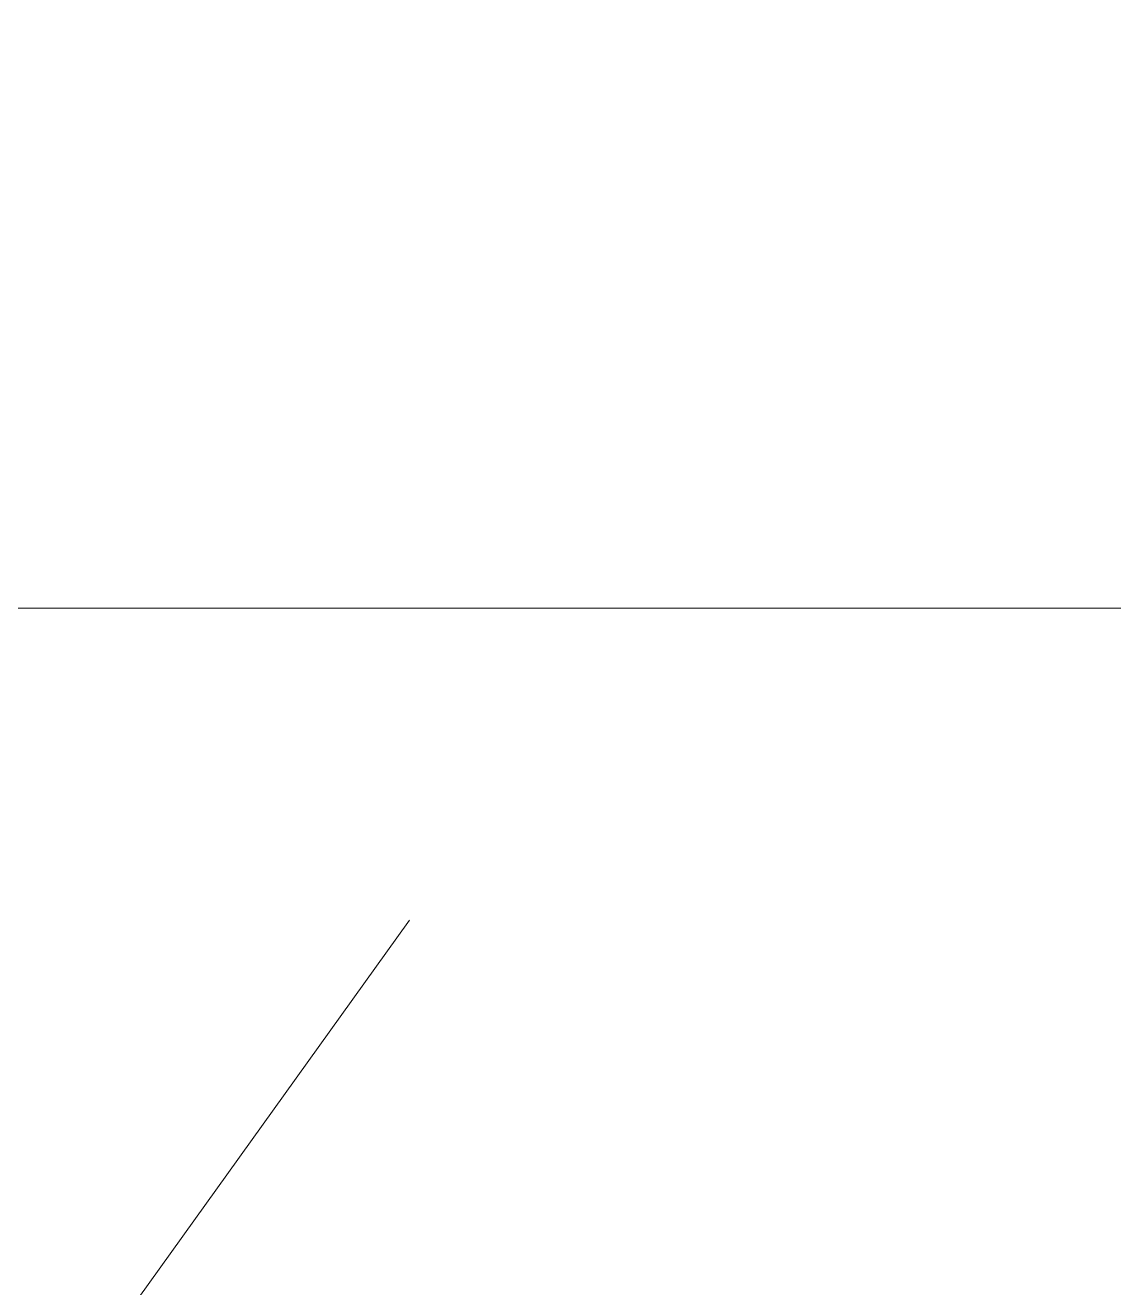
# Model space of a CAD drawing. Header units: metres. Extents: x 0 to 105485, y 0 to 425721.
# Drawn here: x 104937.375 to 104938.909, y 425452.272 to 425454.051 of the extents above; entities that cross this region are included whole.
import ezdxf

# ---------------------------------------------------------------- set-up
doc = ezdxf.new("R2010")
doc.units = ezdxf.units.M
doc.header["$MEASUREMENT"] = 0
doc.linetypes.add('KG-PERCEEL-SO', pattern=[19, 5.5, -4, 5.5, -4])
doc.layers.add('B-XX-KG-GRENS_PERCEEL-G', color=150, linetype='KG-PERCEEL-SO', lineweight=18)
doc.layers.add('B-XX-MO-ONDERZOEK_SONDERING-G', color=90, linetype='Continuous', lineweight=18)

msp = doc.modelspace()

# ---------------------------------------------------------------- linework, layer by layer
at = {"layer": 'B-XX-KG-GRENS_PERCEEL-G', "ltscale": 0.5, "flags": 128}
msp.add_lwpolyline([(104936.313, 425450.556), (104948.68, 425467.79), (104947.522, 425469.685), (104950.627, 425471.729)], dxfattribs=at)
at = {"layer": 'B-XX-MO-ONDERZOEK_SONDERING-G', "color": 0, "true_color": 0xd62828}
for points in [[(104938.9303, 425453.23, -28.127), (104938.8469, 425453.23, -28.147), (104938.7807, 425453.23, -28.167), (104938.6412, 425453.23, -28.186), (104938.4779, 425453.23, -28.206), (104938.3021, 425453.23, -28.226), (104938.1946, 425453.23, -28.245), (104938.2157, 425453.23, -28.265), (104938.266, 425453.23, -28.285), (104938.3088, 425453.23, -28.304), (104938.408, 425453.23, -28.324), (104938.455, 425453.23, -28.344), (104938.4228, 425453.23, -28.363), (104938.3731, 425453.23, -28.383), (104938.3277, 425453.23, -28.403), (104938.243, 425453.23, -28.423), (104938.1731, 425453.23, -28.442), (104938.0836, 425453.23, -28.462), (104937.9691, 425453.23, -28.482), (104937.865, 425453.23, -28.501), (104937.6276, 425453.23, -28.521), (104937.3858, 425453.23, -28.541), (104937.0523, 425453.23, -28.56)], [(104937.2102, 425453.23, -22.128), (104937.6833, 425453.23, -22.148), (104938.2, 425453.23, -22.168), (104938.3212, 425453.23, -22.187), (104938.3406, 425453.23, -22.207), (104938.2371, 425453.23, -22.227), (104938.1416, 425453.23, -22.247), (104937.9806, 425453.23, -22.267), (104937.8692, 425453.23, -22.286), (104937.7841, 425453.23, -22.306), (104937.771, 425453.23, -22.326), (104937.7855, 425453.23, -22.346), (104937.7277, 425453.23, -22.365), (104937.4702, 425453.23, -22.385), (104937.0998, 425453.23, -22.405)], [(104937.1829, 425453.23, -42.269), (104937.5097, 425453.23, -42.289), (104937.7725, 425453.23, -42.308), (104937.8557, 425453.23, -42.328), (104937.8869, 425453.23, -42.348), (104937.9037, 425453.23, -42.367), (104937.9177, 425453.23, -42.387), (104937.9118, 425453.23, -42.406), (104937.8974, 425453.23, -42.426), (104937.8788, 425453.23, -42.445), (104937.8637, 425453.23, -42.465), (104937.8563, 425453.23, -42.484), (104937.8572, 425453.23, -42.504), (104937.8556, 425453.23, -42.523), (104937.8471, 425453.23, -42.543), (104937.8683, 425453.23, -42.562), (104937.8881, 425453.23, -42.582), (104937.908, 425453.23, -42.601), (104937.9294, 425453.23, -42.621), (104937.9447, 425453.23, -42.64), (104937.9489, 425453.23, -42.66), (104937.9496, 425453.23, -42.679), (104937.961, 425453.23, -42.699), (104937.9876, 425453.23, -42.718), (104938.0189, 425453.23, -42.738), (104938.0606, 425453.23, -42.757), (104938.0968, 425453.23, -42.777), (104938.1308, 425453.23, -42.796), (104938.1477, 425453.23, -42.816), (104938.147, 425453.23, -42.835), (104938.147, 425453.23, -42.855), (104938.1604, 425453.23, -42.874), (104938.1872, 425453.23, -42.894), (104938.2065, 425453.23, -42.913), (104938.23, 425453.23, -42.933), (104938.2592, 425453.23, -42.952), (104938.3188, 425453.23, -42.972), (104938.4139, 425453.23, -42.991), (104938.4885, 425453.23, -43.011)], [(104937.2145, 425453.23, -29.132), (104937.4341, 425453.23, -29.151), (104937.6447, 425453.23, -29.171), (104937.7744, 425453.23, -29.191), (104937.8398, 425453.23, -29.211), (104937.8624, 425453.23, -29.23), (104937.8852, 425453.23, -29.25), (104937.8943, 425453.23, -29.27), (104937.864, 425453.23, -29.289), (104937.7006, 425453.23, -29.309), (104937.5003, 425453.23, -29.329), (104937.2129, 425453.23, -29.349)], [(104937.2368, 425453.23, -27.516), (104937.4172, 425453.23, -27.536), (104937.6665, 425453.23, -27.556), (104937.7981, 425453.23, -27.576), (104937.9376, 425453.23, -27.595), (104938.1151, 425453.23, -27.615), (104938.2816, 425453.23, -27.635), (104938.485, 425453.23, -27.654), (104938.6543, 425453.23, -27.674), (104938.7965, 425453.23, -27.694), (104938.8782, 425453.23, -27.713), (104938.963, 425453.23, -27.733)], [(104937.2558, 425453.23, -27.201), (104937.4926, 425453.23, -27.221), (104937.7426, 425453.23, -27.24), (104937.8764, 425453.23, -27.26), (104937.9281, 425453.23, -27.28), (104937.8615, 425453.23, -27.3), (104937.7468, 425453.23, -27.319), (104937.6212, 425453.23, -27.339), (104937.5372, 425453.23, -27.359), (104937.4438, 425453.23, -27.378), (104937.3552, 425453.23, -27.398)], [(104937.2562, 425453.23, -23.669), (104937.6746, 425453.23, -23.689), (104937.8045, 425453.23, -23.708), (104937.8184, 425453.23, -23.728), (104937.7714, 425453.23, -23.748), (104937.7504, 425453.23, -23.768), (104937.741, 425453.23, -23.787), (104937.7297, 425453.23, -23.807), (104937.709, 425453.23, -23.827), (104937.7274, 425453.23, -23.847), (104937.7982, 425453.23, -23.866), (104937.8904, 425453.23, -23.886), (104938.0099, 425453.23, -23.906), (104938.0613, 425453.23, -23.926), (104938.0392, 425453.23, -23.945), (104937.9407, 425453.23, -23.965), (104937.8257, 425453.23, -23.985), (104937.6464, 425453.23, -24.005), (104937.507, 425453.23, -24.024), (104937.3318, 425453.23, -24.044)], [(104937.3576, 425453.23, -39.889), (104937.4168, 425453.23, -39.909), (104937.4831, 425453.23, -39.928), (104937.5798, 425453.23, -39.948), (104937.6578, 425453.23, -39.967), (104937.7482, 425453.23, -39.987), (104937.7941, 425453.23, -40.006), (104937.8385, 425453.23, -40.026), (104937.8415, 425453.23, -40.045), (104937.7993, 425453.23, -40.065), (104937.7347, 425453.23, -40.084), (104937.6754, 425453.23, -40.104), (104937.6337, 425453.23, -40.124), (104937.6113, 425453.23, -40.143), (104937.6138, 425453.23, -40.163), (104937.6519, 425453.23, -40.182), (104937.723, 425453.23, -40.202), (104937.8366, 425453.23, -40.221), (104937.9824, 425453.23, -40.241), (104938.1074, 425453.23, -40.26), (104938.1586, 425453.23, -40.28), (104938.121, 425453.23, -40.299), (104938.0043, 425453.23, -40.319), (104937.8689, 425453.23, -40.338), (104937.7435, 425453.23, -40.358), (104937.6648, 425453.23, -40.377), (104937.6447, 425453.23, -40.397), (104937.6937, 425453.23, -40.416), (104937.7667, 425453.23, -40.436), (104937.8498, 425453.23, -40.455), (104937.9053, 425453.23, -40.475), (104937.9051, 425453.23, -40.494), (104937.8583, 425453.23, -40.514), (104937.8061, 425453.23, -40.533), (104937.78, 425453.23, -40.553), (104937.7814, 425453.23, -40.572), (104937.8021, 425453.23, -40.592), (104937.8265, 425453.23, -40.612), (104937.8545, 425453.23, -40.631), (104937.877, 425453.23, -40.651), (104937.8973, 425453.23, -40.67), (104937.9112, 425453.23, -40.69), (104937.9178, 425453.23, -40.709), (104937.9253, 425453.23, -40.729), (104937.9414, 425453.23, -40.748), (104937.9661, 425453.23, -40.768), (104937.9881, 425453.23, -40.787), (104937.9875, 425453.23, -40.807), (104937.9631, 425453.23, -40.826), (104937.945, 425453.23, -40.846), (104937.9457, 425453.23, -40.865), (104937.9463, 425453.23, -40.885), (104937.9551, 425453.23, -40.904), (104937.9564, 425453.23, -40.924), (104937.9359, 425453.23, -40.943), (104937.915, 425453.23, -40.963), (104937.8766, 425453.23, -40.982), (104937.8244, 425453.23, -41.002), (104937.7729, 425453.23, -41.021), (104937.7203, 425453.23, -41.041), (104937.6833, 425453.23, -41.06), (104937.6447, 425453.23, -41.08), (104937.6133, 425453.23, -41.099), (104937.5901, 425453.23, -41.119), (104937.5745, 425453.23, -41.138), (104937.5803, 425453.23, -41.158), (104937.5987, 425453.23, -41.177), (104937.6709, 425453.23, -41.197), (104937.7432, 425453.23, -41.216), (104937.8265, 425453.23, -41.236), (104937.8801, 425453.23, -41.255), (104937.9057, 425453.23, -41.275), (104937.9196, 425453.23, -41.294), (104937.9456, 425453.23, -41.314), (104937.99, 425453.23, -41.333), (104938.0423, 425453.23, -41.353), (104938.086, 425453.23, -41.372), (104938.0901, 425453.23, -41.392), (104938.0628, 425453.23, -41.411), (104938.0027, 425453.23, -41.431), (104937.9141, 425453.23, -41.45), (104937.8492, 425453.23, -41.47), (104937.7729, 425453.23, -41.489), (104937.6963, 425453.23, -41.509), (104937.6153, 425453.23, -41.528), (104937.4509, 425453.23, -41.548), (104937.2628, 425453.23, -41.567)], [(104937.2756, 425453.23, -36.875), (104937.4448, 425453.23, -36.895), (104937.6291, 425453.23, -36.915), (104937.8008, 425453.23, -36.934), (104937.9501, 425453.23, -36.954), (104938.0497, 425453.23, -36.973), (104937.9715, 425453.23, -36.993), (104937.8892, 425453.23, -37.013), (104937.8366, 425453.23, -37.032), (104937.7759, 425453.23, -37.052), (104937.807, 425453.23, -37.071), (104937.8435, 425453.23, -37.091), (104937.9316, 425453.23, -37.111), (104938.0469, 425453.23, -37.13), (104938.2523, 425453.23, -37.15), (104938.4194, 425453.23, -37.169), (104938.5389, 425453.23, -37.189), (104938.5763, 425453.23, -37.209), (104938.5855, 425453.23, -37.228), (104938.5355, 425453.23, -37.248), (104938.4185, 425453.23, -37.267), (104938.3457, 425453.23, -37.287), (104938.2763, 425453.23, -37.306), (104938.2083, 425453.23, -37.326), (104938.1484, 425453.23, -37.346), (104938.0753, 425453.23, -37.365), (104938.0212, 425453.23, -37.385), (104937.9707, 425453.23, -37.404), (104937.934, 425453.23, -37.424), (104937.9352, 425453.23, -37.444), (104937.9502, 425453.23, -37.463), (104937.9761, 425453.23, -37.483), (104938.0029, 425453.23, -37.502), (104938.0056, 425453.23, -37.522), (104937.961, 425453.23, -37.541), (104937.8475, 425453.23, -37.561), (104937.7294, 425453.23, -37.581), (104937.6289, 425453.23, -37.6), (104937.5491, 425453.23, -37.62), (104937.4997, 425453.23, -37.639), (104937.5102, 425453.23, -37.659), (104937.5617, 425453.23, -37.678), (104937.6171, 425453.23, -37.698), (104937.6798, 425453.23, -37.718), (104937.7259, 425453.23, -37.737), (104937.7341, 425453.23, -37.757), (104937.716, 425453.23, -37.776), (104937.7209, 425453.23, -37.796), (104937.7343, 425453.23, -37.816), (104937.7646, 425453.23, -37.835), (104937.807, 425453.23, -37.855), (104937.8618, 425453.23, -37.874), (104937.9146, 425453.23, -37.894), (104937.9701, 425453.23, -37.913), (104937.9898, 425453.23, -37.933), (104937.9852, 425453.23, -37.953), (104937.9443, 425453.23, -37.972), (104937.8799, 425453.23, -37.992), (104937.7726, 425453.23, -38.011), (104937.6771, 425453.23, -38.031), (104937.5831, 425453.23, -38.05), (104937.5247, 425453.23, -38.07), (104937.4702, 425453.23, -38.09), (104937.4413, 425453.23, -38.109), (104937.4245, 425453.23, -38.129), (104937.4306, 425453.23, -38.148), (104937.4651, 425453.23, -38.168), (104937.5416, 425453.23, -38.188), (104937.605, 425453.23, -38.207), (104937.6435, 425453.23, -38.227), (104937.6305, 425453.23, -38.246), (104937.5641, 425453.23, -38.266), (104937.4722, 425453.23, -38.285), (104937.426, 425453.23, -38.305), (104937.4013, 425453.23, -38.325), (104937.4103, 425453.23, -38.344), (104937.4472, 425453.23, -38.364), (104937.5019, 425453.23, -38.383), (104937.5536, 425453.23, -38.403), (104937.6014, 425453.23, -38.422), (104937.613, 425453.23, -38.442), (104937.605, 425453.23, -38.462), (104937.5658, 425453.23, -38.481), (104937.5358, 425453.23, -38.501), (104937.5241, 425453.23, -38.52), (104937.5127, 425453.23, -38.54), (104937.4944, 425453.23, -38.559), (104937.466, 425453.23, -38.579), (104937.4428, 425453.23, -38.599), (104937.4352, 425453.23, -38.618), (104937.4349, 425453.23, -38.638), (104937.4323, 425453.23, -38.657), (104937.4481, 425453.23, -38.677), (104937.4871, 425453.23, -38.696), (104937.5647, 425453.23, -38.716), (104937.6229, 425453.23, -38.736), (104937.6744, 425453.23, -38.755), (104937.7147, 425453.23, -38.775), (104937.7651, 425453.23, -38.794), (104937.828, 425453.23, -38.814), (104937.8768, 425453.23, -38.833), (104937.923, 425453.23, -38.853), (104937.95, 425453.23, -38.873), (104937.9572, 425453.23, -38.892), (104937.9607, 425453.23, -38.912), (104937.9733, 425453.23, -38.931), (104937.9775, 425453.23, -38.951), (104937.9639, 425453.23, -38.97), (104937.9259, 425453.23, -38.99), (104937.8389, 425453.23, -39.01), (104937.7574, 425453.23, -39.029), (104937.6884, 425453.23, -39.049), (104937.6194, 425453.23, -39.068), (104937.5842, 425453.23, -39.088), (104937.5822, 425453.23, -39.107), (104937.6346, 425453.23, -39.127), (104937.7415, 425453.23, -39.147), (104937.83, 425453.23, -39.166), (104937.8999, 425453.23, -39.186), (104937.9497, 425453.23, -39.205), (104938.3575, 425453.23, -39.225), (104938.2783, 425453.23, -39.244), (104938.2237, 425453.23, -39.264), (104938.1977, 425453.23, -39.283), (104938.1655, 425453.23, -39.303), (104938.1391, 425453.23, -39.323), (104938.0867, 425453.23, -39.342), (104938.0377, 425453.23, -39.362), (104937.9836, 425453.23, -39.381), (104937.9533, 425453.23, -39.401), (104937.9285, 425453.23, -39.42), (104937.9177, 425453.23, -39.44), (104937.8977, 425453.23, -39.459), (104937.8799, 425453.23, -39.479), (104937.8645, 425453.23, -39.498), (104937.849, 425453.23, -39.518), (104937.8342, 425453.23, -39.537), (104937.8047, 425453.23, -39.557), (104937.7768, 425453.23, -39.577), (104937.7398, 425453.23, -39.596), (104937.7091, 425453.23, -39.616), (104937.6665, 425453.23, -39.635), (104937.6299, 425453.23, -39.655), (104937.5956, 425453.23, -39.674), (104937.5418, 425453.23, -39.694), (104937.5048, 425453.23, -39.713), (104937.4624, 425453.23, -39.733), (104937.4303, 425453.23, -39.752), (104937.4026, 425453.23, -39.772), (104937.3824, 425453.23, -39.791), (104937.3562, 425453.23, -39.811)], [(104937.36, 425453.23, -36.013), (104937.3872, 425453.23, -36.033), (104937.3785, 425453.23, -36.052), (104937.3288, 425453.23, -36.072)], [(104937.3493, 425453.23, -13.407), (104937.3758, 425453.23, -13.427), (104937.4044, 425453.23, -13.447), (104937.4093, 425453.23, -13.467), (104937.3901, 425453.23, -13.486), (104937.3706, 425453.23, -13.506)], [(104937.3562, 425453.23, -42.036), (104937.4599, 425453.23, -42.055), (104937.5639, 425453.23, -42.075), (104937.6262, 425453.23, -42.094), (104937.6036, 425453.23, -42.114), (104937.5089, 425453.23, -42.133), (104937.3699, 425453.23, -42.153)]]:
    msp.add_polyline3d(points, dxfattribs=at)

doc.saveas('drawing.dxf')
